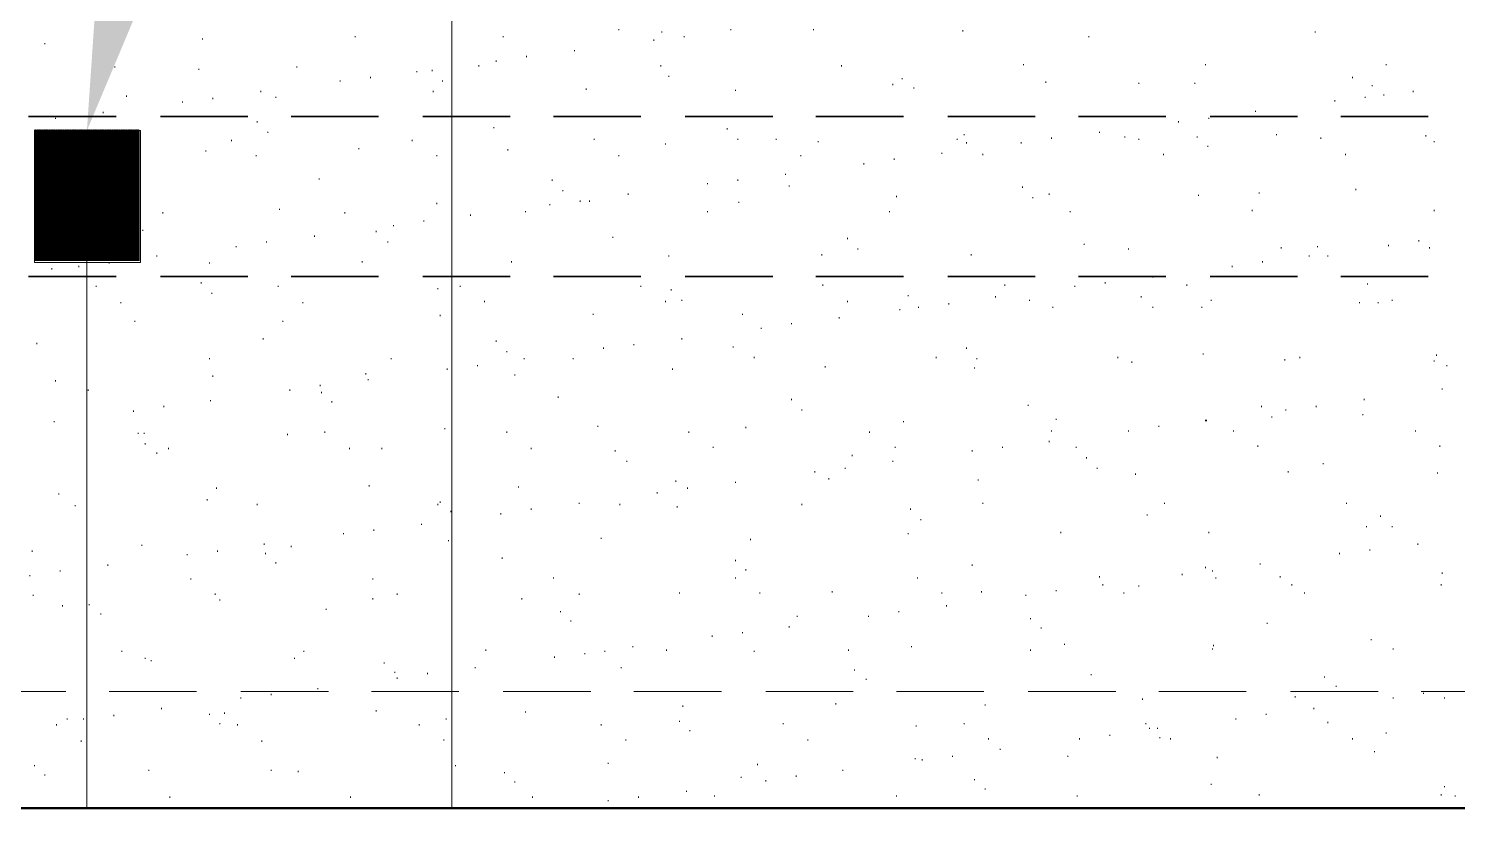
# Model space of a CAD drawing. Header units: inches. Extents: x 5 to 516, y -193 to 129.
# Drawn here: x 40.889 to 44.972, y -55.033 to -52.721 of the extents above; entities that cross this region are included whole.
import ezdxf

# ---------------------------------------------------------------- set-up
doc = ezdxf.new("R2010")
doc.units = ezdxf.units.IN
doc.header["$MEASUREMENT"] = 0
doc.layers.add('PDF4_Geometry', color=7, linetype='Continuous')
doc.layers.add('PDF4_Solid Fills', color=7, linetype='Continuous')

msp = doc.modelspace()

# ---------------------------------------------------------------- linework, layer by layer
at = {"layer": 'PDF4_Geometry', "lineweight": 15}
for points in [[(42.0987495, -54.9496512), (42.0987495, -46.9696506)], [(41.385418, -52.7529822), (41.385418, -52.7496456)], [(41.8220839, -52.7463158), (41.8220839, -52.7429792)], [(42.245417, -52.7463158), (42.245417, -52.7429792)], [(42.5754206, -52.7263166), (42.5754206, -52.72298)], [(42.6754165, -52.756312), (42.6754165, -52.7529822)], [(42.6987523, -52.732983), (42.6987523, -52.7296465)], [(42.7620864, -52.7463158), (42.7620864, -52.7429792)], [(42.8954212, -52.7263166), (42.8954212, -52.72298)], [(43.1320816, -52.7263166), (43.1320816, -52.72298)], [(43.5587513, -52.7296465), (43.5587513, -52.7263166)], [(43.9187502, -52.7463158), (43.9187502, -52.7429792)], [(44.5654177, -52.732983), (44.5654177, -52.7296465)], [(40.9354193, -52.766315), (40.9354193, -52.7629784)], [(42.4487523, -52.7863142), (42.4487523, -52.7829844)], [(41.135418, -52.832979), (41.135418, -52.8296491)], [(41.375415, -52.8396454), (41.375415, -52.8363156)], [(41.6554172, -52.832979), (41.6554172, -52.8296491)], [(42.1754165, -52.8296491), (42.1754165, -52.8263126)], [(42.2254178, -52.8163164), (42.2254178, -52.8129798)], [(42.3120878, -52.8029836), (42.3120878, -52.799647)], [(42.6954157, -52.8296491), (42.6954157, -52.8263126)], [(43.2120851, -52.8296491), (43.2120851, -52.8263126)], [(43.7320843, -52.8263126), (43.7320843, -52.8229827)], [(44.2520835, -52.8263126), (44.2520835, -52.8229827)], [(44.768753, -52.8263126), (44.768753, -52.8229827)], [(41.778749, -52.8729841), (41.778749, -52.8696475)], [(41.8654189, -52.8629811), (41.8654189, -52.8596445)], [(41.9987536, -52.8463117), (41.9987536, -52.842982)], [(42.0420818, -52.842982), (42.0420818, -52.8396454)], [(42.0720839, -52.8729841), (42.0720839, -52.8696475)], [(42.7187515, -52.8596445), (42.7187515, -52.8563147)], [(43.3854182, -52.8663177), (43.3854182, -52.8629811)], [(43.7954185, -52.8763139), (43.7954185, -52.8729841)], [(44.0620879, -52.8796505), (44.0620879, -52.8763139)], [(44.2220814, -52.8796505), (44.2220814, -52.8763139)], [(44.6720869, -52.8629811), (44.6720869, -52.8596445)], [(41.16875, -52.9163123), (41.16875, -52.9129825)], [(41.4154202, -52.9229787), (41.4154202, -52.9196489)], [(41.5520847, -52.9029795), (41.5520847, -52.8996497)], [(41.5954197, -52.9196489), (41.5954197, -52.9163123)], [(42.0454184, -52.9029795), (42.0454184, -52.8996497)], [(42.4820842, -52.8963131), (42.4820842, -52.8929833)], [(42.9087539, -52.8996497), (42.9087539, -52.8963131)], [(43.3587526, -52.8829803), (43.3587526, -52.8796505)], [(43.4187501, -52.8929833), (43.4187501, -52.8896467)], [(44.7087486, -52.9196489), (44.7087486, -52.9163123)], [(44.7287546, -52.8863169), (44.7287546, -52.8829803)], [(44.7620866, -52.9129825), (44.7620866, -52.9096459)], [(44.8454199, -52.9029795), (44.8454199, -52.8996497)], [(41.102086, -52.9629839), (41.102086, -52.9596473)], [(41.3287503, -52.9329817), (41.3287503, -52.9296451)], [(44.3954213, -52.9596473), (44.3954213, -52.9563175)], [(44.6220855, -52.9296451), (44.6220855, -52.9263153)], [(40.9654147, -52.9796465), (40.9654147, -52.9763166)], [(41.5420817, -52.9896494), (41.5420817, -52.9863129)], [(44.1754167, -52.9896494), (44.1754167, -52.9863129)], [(44.2620865, -52.9796465), (44.2620865, -52.9763166)], [(40.9487522, -53.0429806), (40.9487522, -53.0396508)], [(41.4687514, -53.0429806), (41.4687514, -53.0396508)], [(41.5720839, -53.0196448), (41.5720839, -53.016315)], [(41.9854208, -53.0429806), (41.9854208, -53.0396508)], [(42.2187514, -53.006312), (42.2187514, -53.0029823)], [(42.50542, -53.0396508), (42.50542, -53.0363142)], [(42.8854182, -53.0096486), (42.8854182, -53.006312)], [(42.9154203, -53.0396508), (42.9154203, -53.0363142)], [(43.0254192, -53.0396508), (43.0254192, -53.0363142)], [(43.5420819, -53.0396508), (43.5420819, -53.0363142)], [(43.5620879, -53.0263112), (43.5620879, -53.0229814)], [(43.8120879, -53.0363142), (43.8120879, -53.0329844)], [(43.9487524, -53.0196448), (43.9487524, -53.016315)], [(44.0220828, -53.0329844), (44.0220828, -53.0296478)], [(44.0620879, -53.0396508), (44.0620879, -53.0363142)], [(44.2287546, -53.0329844), (44.2287546, -53.0296478)], [(44.4554188, -53.0263112), (44.4554188, -53.0229814)], [(44.5820871, -53.0363142), (44.5820871, -53.0329844)], [(44.8820817, -53.0296478), (44.8820817, -53.0263112)], [(41.395421, -53.0729828), (41.395421, -53.0696462)], [(41.5387519, -53.0863156), (41.5387519, -53.082979)], [(41.8320869, -53.0663164), (41.8320869, -53.0629798)], [(42.0554145, -53.0863156), (42.0554145, -53.082979)], [(42.2587498, -53.0696462), (42.2587498, -53.0663164)], [(42.5754206, -53.0863156), (42.5754206, -53.082979)], [(42.7087485, -53.0529836), (42.7087485, -53.049647)], [(43.0954198, -53.0863156), (43.0954198, -53.082979)], [(43.1454212, -53.0463172), (43.1454212, -53.0429806)], [(43.4987537, -53.0796492), (43.4987537, -53.0763126)], [(43.5687543, -53.049647), (43.5687543, -53.0463172)], [(43.6154191, -53.082979), (43.6154191, -53.0796492)], [(43.725418, -53.049647), (43.725418, -53.0463172)], [(44.1320816, -53.082979), (44.1320816, -53.0796492)], [(44.25875, -53.05965), (44.25875, -53.0563134)], [(44.6520877, -53.082979), (44.6520877, -53.0796492)], [(44.9054175, -53.0463172), (44.9054175, -53.0429806)], [(40.9454156, -53.0896454), (40.9454156, -53.0863156)], [(41.0987494, -53.3063134), (41.0987494, -53.0963134), (41.0154161, -53.0963134), (41.0154161, -53.3063134)], [(41.0187527, -53.0896454), (41.0187527, -53.0863156)], [(43.2754192, -53.1096445), (43.2754192, -53.1063148)], [(43.3620824, -53.0963118), (43.3620824, -53.092982)], [(41.0420817, -53.1363169), (41.0420817, -53.1329803)], [(41.0720838, -53.1663123), (41.0720838, -53.1629825)], [(41.7187514, -53.1529795), (41.7187514, -53.1496497)], [(42.3854181, -53.1563161), (42.3854181, -53.1529795)], [(42.8287504, -53.1663123), (42.8287504, -53.1629825)], [(42.9154203, -53.1563161), (42.9154203, -53.1529795)], [(43.0520848, -53.1396467), (43.0520848, -53.1363169)], [(41.0554145, -53.1996511), (41.0554145, -54.9496512)], [(42.4154203, -53.1863115), (42.4154203, -53.1829817)], [(42.6020861, -53.1963145), (42.6020861, -53.1929779)], [(43.0620878, -53.1729787), (43.0620878, -53.1696489)], [(43.3687488, -53.2029809), (43.3687488, -53.1996511)], [(43.7287546, -53.1763153), (43.7287546, -53.1729787)], [(43.75875, -53.2063175), (43.75875, -53.2029809)], [(43.8054147, -53.1963145), (43.8054147, -53.1929779)], [(44.2320844, -53.1996511), (44.2320844, -53.1963145)], [(44.4054174, -53.1929779), (44.4054174, -53.1896481)], [(44.6820831, -53.1829817), (44.6820831, -53.1796451)], [(41.178753, -53.2363129), (41.178753, -53.2329831)], [(41.2720825, -53.2496457), (41.2720825, -53.2463158)], [(41.6054159, -53.2396494), (41.6054159, -53.2363129)], [(41.7920817, -53.2496457), (41.7920817, -53.2463158)], [(42.0554145, -53.2229801), (42.0554145, -53.2196503)], [(42.3087512, -53.2463158), (42.3087512, -53.2429793)], [(42.3787517, -53.2263167), (42.3787517, -53.2229801)], [(42.4654148, -53.2163137), (42.4654148, -53.2129839)], [(42.4920872, -53.2163137), (42.4920872, -53.2129839)], [(42.8287504, -53.2463158), (42.8287504, -53.2429793)], [(42.9187501, -53.2196503), (42.9187501, -53.2163137)], [(43.3487496, -53.2463158), (43.3487496, -53.2429793)], [(43.8654191, -53.2463158), (43.8654191, -53.2429793)], [(44.3854183, -53.2429793), (44.3854183, -53.2396494)], [(44.9054175, -53.2429793), (44.9054175, -53.2396494)], [(41.9320829, -53.2863142), (41.9320829, -53.2829844)], [(42.0187528, -53.2729814), (42.0187528, -53.2696448)], [(42.1520875, -53.2563121), (42.1520875, -53.2529823)], [(41.2154147, -53.299647), (41.2154147, -53.2963172)], [(41.7054186, -53.3163164), (41.7054186, -53.3129798)], [(41.8820815, -53.3029836), (41.8820815, -53.299647)], [(42.5587512, -53.3196462), (42.5587512, -53.3163164)], [(43.2287545, -53.3229828), (43.2287545, -53.3196462)], [(44.8620825, -53.3296492), (44.8620825, -53.3263126)], [(41.4820842, -53.3463118), (41.4820842, -53.342982)], [(41.5687541, -53.332979), (41.5687541, -53.3296492)], [(41.9154203, -53.332979), (41.9154203, -53.3296492)], [(43.1554173, -53.3696476), (43.1554173, -53.3663178)], [(43.2587499, -53.3529782), (43.2587499, -53.3496484)], [(43.5820871, -53.3696476), (43.5820871, -53.3663178)], [(43.9054174, -53.3396454), (43.9054174, -53.3363156)], [(44.0320858, -53.3529782), (44.0320858, -53.3496484)], [(44.4687516, -53.3496484), (44.4687516, -53.3463118)], [(44.5720841, -53.3463118), (44.5720841, -53.342982)], [(44.7754194, -53.342982), (44.7754194, -53.3396454)], [(44.8920847, -53.3496484), (44.8920847, -53.3463118)], [(40.9554186, -53.409646), (40.9554186, -53.4063161)], [(41.0320855, -53.4029796), (41.0320855, -53.3996497)], [(41.1187486, -53.3929833), (41.1187486, -53.3896467)], [(41.2554199, -53.3729842), (41.2554199, -53.3696476)], [(41.4054172, -53.3929833), (41.4054172, -53.3896467)], [(41.8420831, -53.3896467), (41.8420831, -53.386317)], [(42.2687528, -53.3896467), (42.2687528, -53.386317)], [(42.7187515, -53.3729842), (42.7187515, -53.3696476)], [(44.3287505, -53.4029796), (44.3287505, -53.3996497)], [(44.4154205, -53.3896467), (44.4154205, -53.386317)], [(44.5487483, -53.3729842), (44.5487483, -53.3696476)], [(44.6020863, -53.3729842), (44.6020863, -53.3696476)], [(41.3820814, -53.4496511), (41.3820814, -53.4463145)], [(43.965415, -53.4496511), (43.965415, -53.4463145)], [(44.1020863, -53.4329817), (44.1020863, -53.4296451)], [(44.715415, -53.4529809), (44.715415, -53.4496511)], [(41.0820869, -53.4596473), (41.0820869, -53.4563175)], [(41.4120836, -53.4796465), (41.4120836, -53.4763167)], [(41.6020861, -53.4596473), (41.6020861, -53.4563175)], [(42.0587512, -53.4663137), (42.0587512, -53.4629839)], [(42.1220853, -53.4596473), (42.1220853, -53.4563175)], [(42.6387479, -53.4596473), (42.6387479, -53.4563175)], [(42.7254179, -53.4696503), (42.7254179, -53.4663137)], [(43.158754, -53.4563175), (43.158754, -53.4529809)], [(43.4020876, -53.4863129), (43.4020876, -53.4829831)], [(43.6520876, -53.4896495), (43.6520876, -53.4863129)], [(43.6787532, -53.4563175), (43.6787532, -53.4529809)], [(43.8787519, -53.4596473), (43.8787519, -53.4563175)], [(44.0687543, -53.4896495), (44.0687543, -53.4863129)], [(44.1987524, -53.4563175), (44.1987524, -53.4529809)], [(41.1520874, -53.5063121), (41.1520874, -53.5029823)], [(41.6720866, -53.5063121), (41.6720866, -53.5029823)], [(42.1920858, -53.5029823), (42.1920858, -53.4996457)], [(42.7087485, -53.5029823), (42.7087485, -53.4996457)], [(42.75542, -53.4996457), (42.75542, -53.4963159)], [(43.2287545, -53.5029823), (43.2287545, -53.4996457)], [(43.3787518, -53.5263112), (43.3787518, -53.5229815)], [(43.432083, -53.5196449), (43.432083, -53.5163151)], [(43.5187529, -53.5096487), (43.5187529, -53.5063121)], [(43.7487537, -53.4996457), (43.7487537, -53.4963159)], [(43.8154177, -53.5196449), (43.8154177, -53.5163151)], [(44.1020863, -53.5196449), (44.1020863, -53.5163151)], [(44.2420874, -53.5196449), (44.2420874, -53.5163151)], [(44.2687529, -53.4996457), (44.2687529, -53.4963159)], [(44.692086, -53.5063121), (44.692086, -53.5029823)], [(44.7454172, -53.5063121), (44.7454172, -53.5029823)], [(44.7854156, -53.4996457), (44.7854156, -53.4963159)], [(41.1920857, -53.55965), (41.1920857, -53.5563134)], [(41.6154189, -53.55965), (41.6154189, -53.5563134)], [(42.0654175, -53.5429806), (42.0654175, -53.5396509)], [(42.5020834, -53.5396509), (42.5020834, -53.5363142)], [(42.9287531, -53.5396509), (42.9287531, -53.5363142)], [(43.0687542, -53.5663164), (43.0687542, -53.5629799)], [(43.2054187, -53.549647), (43.2054187, -53.5463172)], [(41.5587511, -53.6096446), (41.5587511, -53.6063148)], [(42.2254178, -53.6163178), (42.2254178, -53.6129812)], [(42.75542, -53.6096446), (42.75542, -53.6063148)], [(42.9820843, -53.5796492), (42.9820843, -53.5763126)], [(40.9120836, -53.6229842), (40.9120836, -53.6196476)], [(42.25542, -53.6463132), (42.25542, -53.6429834)], [(42.5320856, -53.636317), (42.5320856, -53.6329804)], [(42.6187488, -53.626314), (42.6187488, -53.6229842)], [(42.9020876, -53.6329804), (42.9020876, -53.6296506)], [(43.5687543, -53.636317), (43.5687543, -53.6329804)], [(44.2454172, -53.6529796), (44.2454172, -53.6496498)], [(44.9120839, -53.6563161), (44.9120839, -53.6529796)], [(41.4054172, -53.6663124), (41.4054172, -53.6629825)], [(41.9254165, -53.6663124), (41.9254165, -53.6629825)], [(42.0854167, -53.6963145), (42.0854167, -53.6929779)], [(42.1720867, -53.6863115), (42.1720867, -53.6829818)], [(42.3054146, -53.6663124), (42.3054146, -53.6629825)], [(42.4454157, -53.6663124), (42.4454157, -53.6629825)], [(42.7287545, -53.6963145), (42.7287545, -53.6929779)], [(42.9620851, -53.6629825), (42.9620851, -53.659646)], [(43.1654204, -53.6896481), (43.1654204, -53.6863115)], [(43.4820843, -53.6629825), (43.4820843, -53.659646)], [(43.5920833, -53.6929779), (43.5920833, -53.6896481)], [(43.5987497, -53.6663124), (43.5987497, -53.6629825)], [(44.0020835, -53.6629825), (44.0020835, -53.659646)], [(44.0420819, -53.6763154), (44.0420819, -53.6729788)], [(44.4787546, -53.669649), (44.4787546, -53.6663124)], [(44.5220828, -53.6629825), (44.5220828, -53.659646)], [(44.9054175, -53.6729788), (44.9054175, -53.669649)], [(44.942086, -53.6863115), (44.942086, -53.6829818)], [(40.9654147, -53.7296465), (40.9654147, -53.7263167)], [(41.4154202, -53.7163137), (41.4154202, -53.7129839)], [(41.8520861, -53.7096473), (41.8520861, -53.7063175)], [(41.8587525, -53.7263167), (41.8587525, -53.7229801)], [(42.278749, -53.7129839), (42.278749, -53.7096473)], [(41.0587511, -53.7563121), (41.0587511, -53.7529823)], [(41.6354181, -53.7563121), (41.6354181, -53.7529823)], [(41.7220812, -53.7429793), (41.7220812, -53.7396495)], [(41.7254178, -53.7629785), (41.7254178, -53.7596487)], [(42.4020875, -53.7763113), (42.4020875, -53.7729815)], [(44.9287533, -53.7529823), (44.9287533, -53.7496457)], [(41.1887492, -53.8163164), (41.1887492, -53.8129799)], [(41.2754191, -53.8029837), (41.2754191, -53.799647)], [(41.4087538, -53.7863143), (41.4087538, -53.7829845)], [(41.75542, -53.7896509), (41.75542, -53.7863143)], [(43.0687542, -53.7829845), (43.0687542, -53.7796479)], [(43.0987496, -53.8129799), (43.0987496, -53.80965)], [(43.7454171, -53.799647), (43.7454171, -53.7963173)], [(44.4120838, -53.8029837), (44.4120838, -53.799647)], [(44.4820844, -53.8129799), (44.4820844, -53.80965)], [(44.5687544, -53.8029837), (44.5687544, -53.799647)], [(44.7054189, -53.7829845), (44.7054189, -53.7796479)], [(40.962085, -53.8463118), (40.962085, -53.842982)], [(42.5154162, -53.8596446), (42.5154162, -53.8563148)], [(43.388748, -53.8463118), (43.388748, -53.842982)], [(43.8254207, -53.8396454), (43.8254207, -53.8363157)], [(44.1187489, -53.8596446), (44.1187489, -53.8563148)], [(44.2520835, -53.842982), (44.2520835, -53.8396454)], [(44.2554202, -53.842982), (44.2554202, -53.8396454)], [(44.442086, -53.832979), (44.442086, -53.8296492)], [(44.7020823, -53.8263127), (44.7020823, -53.8229828)], [(41.202082, -53.8796506), (41.202082, -53.876314)], [(41.2187514, -53.8796506), (41.2187514, -53.876314)], [(41.6287517, -53.8829804), (41.6287517, -53.8796506)], [(41.7354208, -53.876314), (41.7354208, -53.8729842)], [(42.0787503, -53.8663178), (42.0787503, -53.8629812)], [(42.25542, -53.876314), (42.25542, -53.8729842)], [(42.7754192, -53.876314), (42.7754192, -53.8729842)], [(42.9387493, -53.8629812), (42.9387493, -53.8596446)], [(43.2920819, -53.876314), (43.2920819, -53.8729842)], [(43.8054147, -53.9029796), (43.8054147, -53.8996498)], [(43.8120879, -53.8729842), (43.8120879, -53.8696476)], [(44.0320858, -53.8729842), (44.0320858, -53.8696476)], [(44.3320871, -53.8729842), (44.3320871, -53.8696476)], [(44.8520863, -53.8729842), (44.8520863, -53.8696476)], [(41.2220811, -53.909646), (41.2220811, -53.9063162)], [(41.2554199, -53.9363116), (41.2554199, -53.9329818)], [(41.2887519, -53.9229788), (41.2887519, -53.919649)], [(41.8054145, -53.9229788), (41.8054145, -53.919649)], [(41.8987509, -53.9229788), (41.8987509, -53.919649)], [(42.3254206, -53.9229788), (42.3254206, -53.919649)], [(42.5654176, -53.9296452), (42.5654176, -53.9263154)], [(42.8454198, -53.919649), (42.8454198, -53.9163124)], [(43.2420873, -53.9429779), (43.2420873, -53.9396482)], [(43.365419, -53.919649), (43.365419, -53.9163124)], [(43.5854168, -53.9296452), (43.5854168, -53.9263154)], [(43.6720868, -53.919649), (43.6720868, -53.9163124)], [(43.8820816, -53.919649), (43.8820816, -53.9163124)], [(44.4020877, -53.9163124), (44.4020877, -53.9129826)], [(44.9220869, -53.9163124), (44.9220869, -53.9129826)], [(42.5987496, -53.9596473), (42.5987496, -53.9563176)], [(43.2220813, -53.9796466), (43.2220813, -53.9763167)], [(43.3587526, -53.9596473), (43.3587526, -53.9563176)], [(43.9120838, -53.9496512), (43.9120838, -53.9463146)], [(43.942086, -53.9796466), (43.942086, -53.9763167)], [(44.5887535, -53.9663137), (44.5887535, -53.9629839)], [(42.7387506, -54.0163151), (42.7387506, -54.0129785)], [(42.9087539, -54.0196449), (42.9087539, -54.0163151)], [(43.1354182, -53.9896495), (43.1354182, -53.9863129)], [(43.1754166, -54.0096487), (43.1754166, -54.0063121)], [(43.6020862, -54.0129785), (43.6020862, -54.0096487)], [(44.0520849, -53.9963159), (44.0520849, -53.9929793)], [(44.4887508, -53.9896495), (44.4887508, -53.9863129)], [(44.9154205, -53.9929793), (44.9154205, -53.9896495)], [(40.9754177, -54.0529837), (40.9754177, -54.0496471)], [(41.4254164, -54.0363143), (41.4254164, -54.0329845)], [(41.8620823, -54.0296479), (41.8620823, -54.0263113)], [(42.288752, -54.0329845), (42.288752, -54.0296479)], [(42.6854195, -54.0496471), (42.6854195, -54.0463173)], [(42.7720827, -54.0363143), (42.7720827, -54.0329845)], [(41.0220825, -54.0863157), (41.0220825, -54.0829791)], [(41.3987508, -54.0696463), (41.3987508, -54.0663165)], [(41.5420817, -54.0829791), (41.5420817, -54.0796492)], [(42.0587512, -54.0829791), (42.0587512, -54.0796492)], [(42.0654175, -54.0763127), (42.0654175, -54.0729828)], [(42.0954197, -54.1029782), (42.0954197, -54.0996485)], [(42.3254206, -54.0963118), (42.3254206, -54.0929821)], [(42.4620851, -54.0796492), (42.4620851, -54.0763127)], [(42.5787504, -54.0829791), (42.5787504, -54.0796492)], [(42.7420873, -54.0896455), (42.7420873, -54.0863157)], [(43.0987496, -54.0829791), (43.0987496, -54.0796492)], [(43.408754, -54.0963118), (43.408754, -54.0929821)], [(43.6154191, -54.0796492), (43.6154191, -54.0763127)], [(44.1354183, -54.0796492), (44.1354183, -54.0763127)], [(44.6554175, -54.0796492), (44.6554175, -54.0763127)], [(42.0120864, -54.1396468), (42.0120864, -54.136317)], [(42.2387506, -54.1096446), (42.2387506, -54.1063148)], [(43.4387494, -54.126314), (43.4387494, -54.1229842)], [(44.0854169, -54.1129812), (44.0854169, -54.1096446)], [(44.7120853, -54.1463132), (44.7120853, -54.1429834)], [(44.7520836, -54.1163178), (44.7520836, -54.1129812)], [(44.7854156, -54.1463132), (44.7854156, -54.1429834)], [(41.788752, -54.1663124), (41.788752, -54.1629826)], [(41.8754151, -54.1563162), (41.8754151, -54.1529796)], [(42.0887533, -54.1863116), (42.0887533, -54.1829818)], [(42.5254192, -54.1796452), (42.5254192, -54.1763154)], [(42.9520821, -54.1829818), (42.9520821, -54.1796452)], [(43.4020876, -54.1663124), (43.4020876, -54.1629826)], [(43.8387535, -54.1629826), (43.8387535, -54.159646)], [(44.2620865, -54.1629826), (44.2620865, -54.159646)], [(40.8987508, -54.2163137), (40.8987508, -54.212984)], [(41.212085, -54.1996512), (41.212085, -54.1963146)], [(41.3420831, -54.2263167), (41.3420831, -54.2229801)], [(41.428753, -54.2163137), (41.428753, -54.212984)], [(41.5620877, -54.1963146), (41.5620877, -54.192978)], [(41.5654175, -54.2229801), (41.5654175, -54.2196504)], [(41.6387478, -54.202981), (41.6387478, -54.1996512)], [(44.6354183, -54.2229801), (44.6354183, -54.2196504)], [(44.7220814, -54.212984), (44.7220814, -54.2096474)], [(44.8587527, -54.1963146), (44.8587527, -54.192978)], [(41.1154189, -54.2563121), (41.1154189, -54.2529824)], [(41.5954197, -54.2496457), (41.5954197, -54.2463159)], [(42.2420872, -54.236313), (42.2420872, -54.2329831)], [(42.9087539, -54.2429794), (42.9087539, -54.2396495)], [(42.9387493, -54.2696449), (42.9387493, -54.2663151)], [(43.5854168, -54.2563121), (43.5854168, -54.2529824)], [(44.2520835, -54.2629785), (44.2520835, -54.2596487)], [(44.4087541, -54.2529824), (44.4087541, -54.2496457)], [(40.8920844, -54.2863143), (40.8920844, -54.2829845)], [(40.9787543, -54.2729815), (40.9787543, -54.2696449)], [(41.352086, -54.2963173), (41.352086, -54.2929807)], [(41.8720853, -54.2963173), (41.8720853, -54.2929807)], [(42.3887479, -54.2929807), (42.3887479, -54.2896509)], [(42.9087539, -54.2929807), (42.9087539, -54.2896509)], [(43.4287531, -54.2929807), (43.4287531, -54.2896509)], [(43.9487524, -54.2896509), (43.9487524, -54.2863143)], [(44.1854196, -54.2829845), (44.1854196, -54.2796479)], [(44.2720828, -54.2729815), (44.2720828, -54.2696449)], [(44.2820858, -54.2929807), (44.2820858, -54.2896509)], [(44.465415, -54.2896509), (44.465415, -54.2863143)], [(44.9287533, -54.2796479), (44.9287533, -54.2763113)], [(40.9020874, -54.3429821), (40.9020874, -54.3396455)], [(41.4220866, -54.3396455), (41.4220866, -54.3363157)], [(41.9420858, -54.3396455), (41.9420858, -54.3363157)], [(42.4620851, -54.3396455), (42.4620851, -54.3363157)], [(42.7487537, -54.3363157), (42.7487537, -54.3329791)], [(42.9787545, -54.3363157), (42.9787545, -54.3329791)], [(43.1854195, -54.3329791), (43.1854195, -54.3296493)], [(43.4987537, -54.3363157), (43.4987537, -54.3329791)], [(43.6120824, -54.3329791), (43.6120824, -54.3296493)], [(43.7387507, -54.3429821), (43.7387507, -54.3396455)], [(43.8254207, -54.3296493), (43.8254207, -54.3263127)], [(43.9587486, -54.3129799), (43.9587486, -54.3096501)], [(44.0187529, -54.3363157), (44.0187529, -54.3329791)], [(44.0620879, -54.3163165), (44.0620879, -54.3129799)], [(44.4987538, -54.3129799), (44.4987538, -54.3096501)], [(44.5354156, -54.3363157), (44.5354156, -54.3329791)], [(44.9254167, -54.3129799), (44.9254167, -54.3096501)], [(40.9854207, -54.3729843), (40.9854207, -54.3696476)], [(41.0620877, -54.3696476), (41.0620877, -54.3663179)], [(41.4354194, -54.3563149), (41.4354194, -54.3529783)], [(41.7387506, -54.3829804), (41.7387506, -54.3796506)], [(41.8720853, -54.3529783), (41.8720853, -54.3496485)], [(42.2987482, -54.3529783), (42.2987482, -54.3496485)], [(42.4087539, -54.3896468), (42.4087539, -54.386317)], [(43.3754152, -54.3896468), (43.3754152, -54.386317)], [(43.5120865, -54.3729843), (43.5120865, -54.3696476)], [(41.0954196, -54.3963133), (41.0954196, -54.3929834)], [(42.4387493, -54.4163124), (42.4387493, -54.4129826)], [(43.0620878, -54.4329818), (43.0620878, -54.4296452)], [(43.0854168, -54.4029796), (43.0854168, -54.3996498)], [(43.2887521, -54.4029796), (43.2887521, -54.3996498)], [(43.7520835, -54.409646), (43.7520835, -54.4063162)], [(44.4287532, -54.4229788), (44.4287532, -54.419649)], [(42.8420832, -54.4596474), (42.8420832, -54.4563176)], [(42.9287531, -54.4496512), (42.9287531, -54.4463146)], [(43.7820857, -54.4363116), (43.7820857, -54.4329818)], [(44.725418, -54.4696504), (44.725418, -54.4663138)], [(41.1554172, -54.5029824), (41.1554172, -54.4996458)], [(41.6754165, -54.5029824), (41.6754165, -54.4996458)], [(42.0987495, -54.5096488), (42.0987495, -54.5063122)], [(42.1954157, -54.4996458), (42.1954157, -54.4963159)], [(42.4787545, -54.5096488), (42.4787545, -54.5063122)], [(42.5354154, -54.5029824), (42.5354154, -54.4996458)], [(42.615419, -54.4896495), (42.615419, -54.486313)], [(42.7120851, -54.4996458), (42.7120851, -54.4963159)], [(42.9620851, -54.5029824), (42.9620851, -54.4996458)], [(43.2320843, -54.4996458), (43.2320843, -54.4963159)], [(43.4120838, -54.4896495), (43.4120838, -54.486313)], [(43.7520835, -54.4996458), (43.7520835, -54.4963159)], [(43.8487497, -54.4829832), (43.8487497, -54.4796466)], [(44.2720828, -54.4963159), (44.2720828, -54.4929794)], [(44.2754193, -54.486313), (44.2754193, -54.4829832)], [(44.7887522, -54.4963159), (44.7887522, -54.4929794)], [(41.2220811, -54.5229815), (41.2220811, -54.5196449)], [(41.2387505, -54.5296479), (41.2387505, -54.5263113)], [(41.6487508, -54.5229815), (41.6487508, -54.5196449)], [(41.9054172, -54.5363143), (41.9054172, -54.5329845)], [(42.1654203, -54.5496471), (42.1654203, -54.5463173)], [(42.3920845, -54.5196449), (42.3920845, -54.5163152)], [(42.582087, -54.5496471), (42.582087, -54.5463173)], [(43.2487537, -54.5563135), (43.2487537, -54.5529837)], [(41.9354194, -54.5629799), (41.9354194, -54.5596501)], [(41.9420858, -54.5796493), (41.9420858, -54.5763127)], [(42.028749, -54.5663165), (42.028749, -54.5629799)], [(43.2820857, -54.5829791), (43.2820857, -54.5796493)], [(43.9254166, -54.5696463), (43.9254166, -54.5663165)], [(44.5920834, -54.5763127), (44.5920834, -54.5729829)], [(40.9954169, -54.6163179), (40.7454169, -54.6163179)], [(41.3687487, -54.6163179), (41.1187486, -54.6163179)], [(41.4954169, -54.6363171), (41.4954169, -54.6329804)], [(41.745417, -54.6163179), (41.495417, -54.6163179)], [(41.5820869, -54.6263141), (41.5820869, -54.6229843)], [(41.7154148, -54.6096447), (41.7154148, -54.6063149)], [(42.1187487, -54.6163179), (41.8687487, -54.6163179)], [(42.495417, -54.6163179), (42.245417, -54.6163179)], [(42.8687488, -54.6163179), (42.6187488, -54.6163179)], [(43.2454171, -54.6163179), (42.9954171, -54.6163179)], [(43.6187488, -54.6163179), (43.3687488, -54.6163179)], [(43.9954172, -54.6163179), (43.7454171, -54.6163179)], [(44.3687489, -54.6163179), (44.1187489, -54.6163179)], [(44.7454172, -54.6163179), (44.4954172, -54.6163179)], [(44.50875, -54.6329804), (44.50875, -54.6296507)], [(44.6254153, -54.6029783), (44.6254153, -54.5996485)], [(44.7887522, -54.6363171), (44.7887522, -54.6329804)], [(45.118749, -54.6163179), (44.8687489, -54.6163179)], [(44.8754153, -54.6229843), (44.8754153, -54.6196477)], [(44.9354197, -54.6363171), (44.9354197, -54.6329804)], [(41.2687527, -54.6663124), (41.2687527, -54.6629826)], [(41.8820815, -54.6729788), (41.8820815, -54.6696491)], [(42.3087512, -54.6763154), (42.3087512, -54.6729788)], [(42.7587499, -54.6596461), (42.7587499, -54.6563162)], [(43.1954157, -54.6529797), (43.1954157, -54.6496498)], [(43.6220854, -54.6563162), (43.6220854, -54.6529797)], [(44.0720841, -54.6396468), (44.0720841, -54.6363171)], [(44.562088, -54.6663124), (44.562088, -54.6629826)], [(40.9687513, -54.712984), (40.9687513, -54.7096474)], [(40.9987535, -54.6963146), (40.9987535, -54.692978)], [(41.0454183, -54.6963146), (41.0454183, -54.692978)], [(41.1320814, -54.6863116), (41.1320814, -54.6829818)], [(41.4054172, -54.6829818), (41.4054172, -54.6796452)], [(41.4354194, -54.7096474), (41.4354194, -54.7063176)], [(41.4487522, -54.6796452), (41.4487522, -54.6763154)], [(41.4854208, -54.712984), (41.4854208, -54.7096474)], [(42.00542, -54.712984), (42.00542, -54.7096474)], [(42.0820869, -54.6963146), (42.0820869, -54.692978)], [(42.5254192, -54.712984), (42.5254192, -54.7096474)], [(42.7487537, -54.702981), (42.7487537, -54.6996512)], [(43.0454185, -54.7096474), (43.0454185, -54.7063176)], [(43.4254166, -54.7163138), (43.4254166, -54.712984)], [(43.5620879, -54.7096474), (43.5620879, -54.7063176)], [(44.0820871, -54.7096474), (44.0820871, -54.7063176)], [(44.3387535, -54.6963146), (44.3387535, -54.692978)], [(44.4254167, -54.6829818), (44.4254167, -54.6796452)], [(44.6020863, -54.7063176), (44.6020863, -54.702981)], [(41.0387519, -54.7596488), (41.0387519, -54.7563122)], [(41.5554145, -54.7596488), (41.5554145, -54.7563122)], [(42.0754205, -54.7563122), (42.0754205, -54.7529824)], [(42.5954197, -54.7563122), (42.5954197, -54.7529824)], [(42.778749, -54.7296466), (42.778749, -54.7263168)], [(43.115419, -54.7563122), (43.115419, -54.7529824)], [(43.6320816, -54.7529824), (43.6320816, -54.7496458)], [(43.8920846, -54.7529824), (43.8920846, -54.7496458)], [(43.9787546, -54.7429794), (43.9787546, -54.7396496)], [(44.0920833, -54.7229802), (44.0920833, -54.7196504)], [(44.1154191, -54.7229802), (44.1154191, -54.7196504)], [(44.1220855, -54.7496458), (44.1220855, -54.746316)], [(44.1520877, -54.7529824), (44.1520877, -54.7496458)], [(44.6720869, -54.7529824), (44.6720869, -54.7496458)], [(44.768753, -54.736313), (44.768753, -54.7329832)], [(43.6654204, -54.7829846), (43.6654204, -54.779648)], [(44.735421, -54.789651), (44.735421, -54.7863143)], [(40.9054172, -54.8296493), (40.9054172, -54.8263127)], [(42.1087525, -54.8296493), (42.1087525, -54.8263127)], [(42.5454184, -54.8229829), (42.5454184, -54.8196463)], [(42.9720813, -54.8263127), (42.9720813, -54.8229829)], [(43.4220868, -54.8096501), (43.4220868, -54.8063135)], [(43.4420859, -54.81298), (43.4420859, -54.8096501)], [(43.5287491, -54.8029837), (43.5287491, -54.7996471)], [(43.8587526, -54.8029837), (43.8587526, -54.7996471)], [(44.2854156, -54.8063135), (44.2854156, -54.8029837)], [(40.9354193, -54.8563149), (40.9354193, -54.8529783)], [(41.2320841, -54.8429821), (41.2320841, -54.8396455)], [(41.5820869, -54.8429821), (41.5820869, -54.8396455)], [(41.6587538, -54.8463119), (41.6587538, -54.8429821)], [(42.2487536, -54.8496485), (42.2487536, -54.8463119)], [(42.278749, -54.8763141), (42.278749, -54.8729843)], [(42.9254166, -54.8629813), (42.9254166, -54.8596447)], [(42.9954171, -54.8729843), (42.9954171, -54.8696477)], [(43.082087, -54.8596447), (43.082087, -54.8563149)], [(43.2154149, -54.8429821), (43.2154149, -54.8396455)], [(43.5920833, -54.8696477), (43.5920833, -54.8663179)], [(44.2687529, -54.8829805), (44.2687529, -54.8796507)], [(41.2920817, -54.9196491), (41.2920817, -54.9163125)], [(41.8087511, -54.9196491), (41.8087511, -54.9163125)], [(42.3287503, -54.9196491), (42.3287503, -54.9163125)], [(42.6320815, -54.9196491), (42.6320815, -54.9163125)], [(42.7687528, -54.9029797), (42.7687528, -54.8996499)], [(42.8487496, -54.9163125), (42.8487496, -54.9129826)], [(43.3687488, -54.9163125), (43.3687488, -54.9129826)], [(43.6220854, -54.8963133), (43.6220854, -54.8929835)], [(43.8854182, -54.9163125), (43.8854182, -54.9129826)], [(44.4054174, -54.9129826), (44.4054174, -54.9096461)], [(44.9254167, -54.9129826), (44.9254167, -54.9096461)], [(44.9354197, -54.8896469), (44.9354197, -54.8863171)], [(44.965415, -54.9163125), (44.965415, -54.9129826)], [(42.5454184, -54.9296452), (42.5454184, -54.9263155)]]:
    msp.add_lwpolyline(points, dxfattribs=at)
at = {"layer": 'PDF4_Geometry', "lineweight": 35}
for points in [[(40.8887478, -52.9729801), (41.1387478, -52.9729801)], [(41.2654161, -52.9729801), (41.5154161, -52.9729801)], [(41.6387479, -52.9729801), (41.8887479, -52.9729801)], [(42.0154162, -52.9729801), (42.2654162, -52.9729801)], [(42.3887479, -52.9729801), (42.6387479, -52.9729801)], [(42.7654162, -52.9729801), (43.0154163, -52.9729801)], [(43.138748, -52.9729801), (43.388748, -52.9729801)], [(43.5154163, -52.9729801), (43.7654163, -52.9729801)], [(43.888748, -52.9729801), (44.1387481, -52.9729801)], [(44.2654164, -52.9729801), (44.5154164, -52.9729801)], [(44.6387481, -52.9729801), (44.8887481, -52.9729801)], [(41.1387478, -53.4296451), (40.8887478, -53.4296451)], [(41.5154161, -53.4296451), (41.2654161, -53.4296451)], [(41.8887479, -53.4296451), (41.6387479, -53.4296451)], [(42.2654162, -53.4296451), (42.0154162, -53.4296451)], [(42.6387479, -53.4296451), (42.3887479, -53.4296451)], [(43.0154163, -53.4296451), (42.7654162, -53.4296451)], [(43.388748, -53.4296451), (43.138748, -53.4296451)], [(43.7654163, -53.4296451), (43.5154163, -53.4296451)], [(44.1387481, -53.4296451), (43.888748, -53.4296451)], [(44.5154164, -53.4296451), (44.2654164, -53.4296451)], [(44.8887481, -53.4296451), (44.6387481, -53.4296451)]]:
    msp.add_lwpolyline(points, dxfattribs=at)
at = {"layer": 'PDF4_Geometry', "lineweight": 15}
msp.add_lwpolyline([(40.9054172, -53.0129801), (40.9054172, -53.3896468), (41.2087505, -53.3896468), (41.2087505, -53.0129801)], close=True, dxfattribs=at)
at = {"layer": 'PDF4_Geometry', "lineweight": 35}
for points in [[(40.9070855, -53.3846487), (40.9070855, -53.0113153), (40.9070855, -53.3846487)], [(40.9104153, -53.3846487), (40.9104153, -53.0113153), (40.9104153, -53.3846487)], [(40.9137519, -53.3846487), (40.9137519, -53.0113153), (40.9137519, -53.3846487)], [(40.9170817, -53.3846487), (40.9170817, -53.0113153), (40.9170817, -53.3846487)], [(40.9204183, -53.3846487), (40.9204183, -53.0113153), (40.9204183, -53.3846487)], [(40.9237549, -53.3846487), (40.9237549, -53.0113153), (40.9237549, -53.3846487)], [(40.9270847, -53.3846487), (40.9270847, -53.0113153), (40.9270847, -53.3846487)], [(40.9304145, -53.3846487), (40.9304145, -53.0113153), (40.9304145, -53.3846487)], [(40.9337511, -53.3846487), (40.9337511, -53.0113153), (40.9337511, -53.3846487)], [(40.9370876, -53.3846487), (40.9370876, -53.0113153), (40.9370876, -53.3846487)], [(40.9404175, -53.3846487), (40.9404175, -53.0113153), (40.9404175, -53.3846487)], [(40.9437473, -53.3846487), (40.9437473, -53.0113153), (40.9437473, -53.3846487)], [(40.9470839, -53.3846487), (40.9470839, -53.0113153), (40.9470839, -53.3846487)], [(40.9504204, -53.3846487), (40.9504204, -53.0113153), (40.9504204, -53.3846487)], [(40.9537502, -53.3846487), (40.9537502, -53.0113153), (40.9537502, -53.3846487)], [(40.9570868, -53.3846487), (40.9570868, -53.0113153), (40.9570868, -53.3846487)], [(40.9604166, -53.3846487), (40.9604166, -53.0113153), (40.9604166, -53.3846487)], [(40.9637532, -53.3846487), (40.9637532, -53.0113153), (40.9637532, -53.3846487)], [(40.967083, -53.3846487), (40.967083, -53.0113153), (40.967083, -53.3846487)], [(40.9704196, -53.3846487), (40.9704196, -53.0113153), (40.9704196, -53.3846487)], [(40.9737494, -53.3846487), (40.9737494, -53.0113153), (40.9737494, -53.3846487)], [(40.977086, -53.3846487), (40.977086, -53.0113153), (40.977086, -53.3846487)], [(40.9804158, -53.3846487), (40.9804158, -53.0113153), (40.9804158, -53.3846487)], [(40.9837524, -53.3846487), (40.9837524, -53.0113153), (40.9837524, -53.3846487)], [(40.9870822, -53.3846487), (40.9870822, -53.0113153), (40.9870822, -53.3846487)], [(40.9904188, -53.3846487), (40.9904188, -53.0113153), (40.9904188, -53.3846487)], [(40.9937486, -53.3846487), (40.9937486, -53.0113153), (40.9937486, -53.3846487)], [(40.9970852, -53.3846487), (40.9970852, -53.0113153), (40.9970852, -53.3846487)], [(41.000415, -53.3846487), (41.000415, -53.0113153), (41.000415, -53.3846487)], [(41.0037516, -53.3846487), (41.0037516, -53.0113153), (41.0037516, -53.3846487)], [(41.0070882, -53.3846487), (41.0070882, -53.0113153), (41.0070882, -53.3846487)], [(41.010418, -53.3846487), (41.010418, -53.0113153), (41.010418, -53.3846487)], [(41.0137478, -53.3846487), (41.0137478, -53.0113153), (41.0137478, -53.3846487)], [(41.0170844, -53.3846487), (41.0170844, -53.0113153), (41.0170844, -53.3846487)], [(41.020421, -53.3846487), (41.020421, -53.0113153), (41.020421, -53.3846487)], [(41.0237508, -53.3846487), (41.0237508, -53.0113153), (41.0237508, -53.3846487)], [(41.0270806, -53.3846487), (41.0270806, -53.0113153), (41.0270806, -53.3846487)], [(41.0304172, -53.3846487), (41.0304172, -53.0113153), (41.0304172, -53.3846487)], [(41.0337538, -53.3846487), (41.0337538, -53.0113153), (41.0337538, -53.3846487)], [(41.0370836, -53.3846487), (41.0370836, -53.0113153), (41.0370836, -53.3846487)], [(41.0404202, -53.3846487), (41.0404202, -53.0113153), (41.0404202, -53.3846487)], [(41.04375, -53.3846487), (41.04375, -53.0113153), (41.04375, -53.3846487)], [(41.0470866, -53.3846487), (41.0470866, -53.0113153), (41.0470866, -53.3846487)], [(41.0504164, -53.3846487), (41.0504164, -53.0113153), (41.0504164, -53.3846487)], [(41.053753, -53.3846487), (41.053753, -53.0113153), (41.053753, -53.3846487)], [(41.0570828, -53.3846487), (41.0570828, -53.0113153), (41.0570828, -53.3846487)], [(41.0604194, -53.3846487), (41.0604194, -53.0113153), (41.0604194, -53.3846487)], [(41.0637492, -53.3846487), (41.0637492, -53.0113153), (41.0637492, -53.3846487)], [(41.0670858, -53.3846487), (41.0670858, -53.0113153), (41.0670858, -53.3846487)], [(41.0704156, -53.3846487), (41.0704156, -53.0113153), (41.0704156, -53.3846487)], [(41.0737522, -53.3846487), (41.0737522, -53.0113153), (41.0737522, -53.3846487)], [(41.077082, -53.3846487), (41.077082, -53.0113153), (41.077082, -53.3846487)], [(41.0804186, -53.3846487), (41.0804186, -53.0113153), (41.0804186, -53.3846487)], [(41.0837484, -53.3846487), (41.0837484, -53.0113153), (41.0837484, -53.3846487)], [(41.0870849, -53.3846487), (41.0870849, -53.0113153), (41.0870849, -53.3846487)], [(41.0904215, -53.3846487), (41.0904215, -53.0113153), (41.0904215, -53.3846487)], [(41.0937513, -53.3846487), (41.0937513, -53.0113153), (41.0937513, -53.3846487)], [(41.0970812, -53.3846487), (41.0970812, -53.0113153), (41.0970812, -53.3846487)], [(41.1004177, -53.3846487), (41.1004177, -53.0113153), (41.1004177, -53.3846487)], [(41.1037543, -53.3846487), (41.1037543, -53.0113153), (41.1037543, -53.3846487)], [(41.1070841, -53.3846487), (41.1070841, -53.0113153), (41.1070841, -53.3846487)], [(41.1104139, -53.3846487), (41.1104139, -53.0113153), (41.1104139, -53.3846487)], [(41.1137505, -53.3846487), (41.1137505, -53.0113153), (41.1137505, -53.3846487)], [(41.1170871, -53.3846487), (41.1170871, -53.0113153), (41.1170871, -53.3846487)], [(41.1204169, -53.3846487), (41.1204169, -53.0113153), (41.1204169, -53.3846487)], [(41.1237535, -53.3846487), (41.1237535, -53.0113153), (41.1237535, -53.3846487)], [(41.1270833, -53.3846487), (41.1270833, -53.0113153), (41.1270833, -53.3846487)], [(41.1304199, -53.3846487), (41.1304199, -53.0113153), (41.1304199, -53.3846487)], [(41.1337497, -53.3846487), (41.1337497, -53.0113153), (41.1337497, -53.3846487)], [(41.1370863, -53.3846487), (41.1370863, -53.0113153), (41.1370863, -53.3846487)], [(41.1404161, -53.3846487), (41.1404161, -53.0113153), (41.1404161, -53.3846487)], [(41.1437527, -53.3846487), (41.1437527, -53.0113153), (41.1437527, -53.3846487)], [(41.1470825, -53.3846487), (41.1470825, -53.0113153), (41.1470825, -53.3846487)], [(41.1504191, -53.3846487), (41.1504191, -53.0113153), (41.1504191, -53.3846487)], [(41.1537489, -53.3846487), (41.1537489, -53.0113153), (41.1537489, -53.3846487)], [(41.1570855, -53.3846487), (41.1570855, -53.0113153), (41.1570855, -53.3846487)], [(41.1604153, -53.3846487), (41.1604153, -53.0113153), (41.1604153, -53.3846487)], [(41.1637519, -53.3846487), (41.1637519, -53.0113153), (41.1637519, -53.3846487)], [(41.1670817, -53.3846487), (41.1670817, -53.0113153), (41.1670817, -53.3846487)], [(41.1704183, -53.3846487), (41.1704183, -53.0113153), (41.1704183, -53.3846487)], [(41.1737549, -53.3846487), (41.1737549, -53.0113153), (41.1737549, -53.3846487)], [(41.1770847, -53.3846487), (41.1770847, -53.0113153), (41.1770847, -53.3846487)], [(41.1804145, -53.3846487), (41.1804145, -53.0113153), (41.1804145, -53.3846487)], [(41.1837511, -53.3846487), (41.1837511, -53.0113153), (41.1837511, -53.3846487)], [(41.1870877, -53.3846487), (41.1870877, -53.0113153), (41.1870877, -53.3846487)], [(41.1904175, -53.3846487), (41.1904175, -53.0113153), (41.1904175, -53.3846487)], [(41.1937473, -53.3846487), (41.1937473, -53.0113153), (41.1937473, -53.3846487)], [(41.1970839, -53.3846487), (41.1970839, -53.0113153), (41.1970839, -53.3846487)], [(41.2004205, -53.3846487), (41.2004205, -53.0113153), (41.2004205, -53.3846487)], [(41.2037503, -53.3846487), (41.2037503, -53.0113153), (41.2037503, -53.3846487)]]:
    msp.add_lwpolyline(points, close=True, dxfattribs=at)
at = {"layer": 'PDF4_Geometry', "lineweight": 50}
msp.add_lwpolyline([(29.0987485, -55.1163179), (29.0987485, -54.9496512), (75.5987522, -54.9496512), (75.5987522, -55.1163179), (75.4320855, -55.1163179), (75.4320855, -55.9529846)], dxfattribs=at)
at = {"layer": 'PDF4_Solid Fills', "lineweight": 35, "transparency": 33554559}
msp.add_solid([(41.3020847, -52.4263152), (41.055418, -53.012982), (41.0987513, -52.3796486)], dxfattribs=at)

doc.saveas('drawing.dxf')
